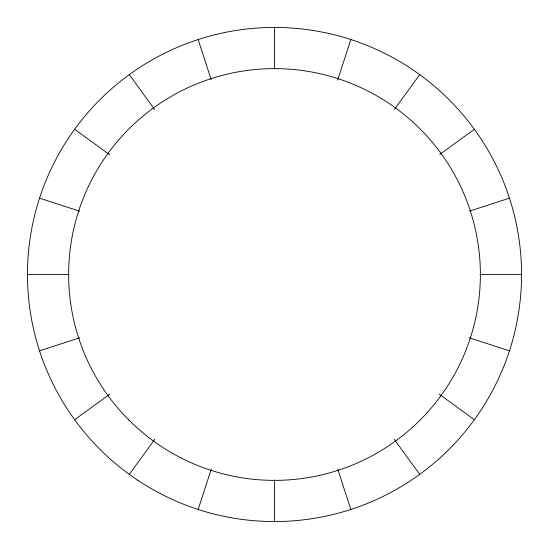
<?xml version="1.0" encoding="UTF-8"?>
<svg xmlns="http://www.w3.org/2000/svg" width="549" height="549" viewBox="0 0 549 549"><rect width="100%" height="100%" fill="white"/><g stroke="black" fill="none" stroke-linecap="round" stroke-linejoin="round"><path stroke-width="0.82" d="M198.155 509.458L211.255 469.134M337.656 80.12L350.845 39.542M129.29 474.37L154.777 439.282M394.566 109.244L419.711 74.63M74.63 419.711L109.587 394.319M439.708 154.468L474.37 129.29M39.542 350.845L79.818 337.759M469.525 211.132L509.458 198.155M27.45 274.5L69.105 274.5M479.895 274.5L521.55 274.5M39.542 198.155L79.866 211.255M469.134 337.745L509.458 350.845M74.63 129.29L109.718 154.777M439.282 394.223L474.37 419.711M129.29 74.63L154.681 109.587M394.319 439.413L419.711 474.37M198.155 39.542L211.241 79.818M337.759 469.182L350.845 509.458M274.5 27.45L274.5 69.105M274.5 479.895L274.5 521.55M137.785 480.272A247.05 247.05 0 0 0 521.063 290.009A247.05 247.05 0 0 0 164.652 53.212A247.05 247.05 0 0 0 137.785 480.272M128.926 420.074A205.875 205.875 0 0 0 473.362 327.787A205.875 205.875 0 0 0 221.213 75.638A205.875 205.875 0 0 0 128.926 420.074"/></g></svg>
